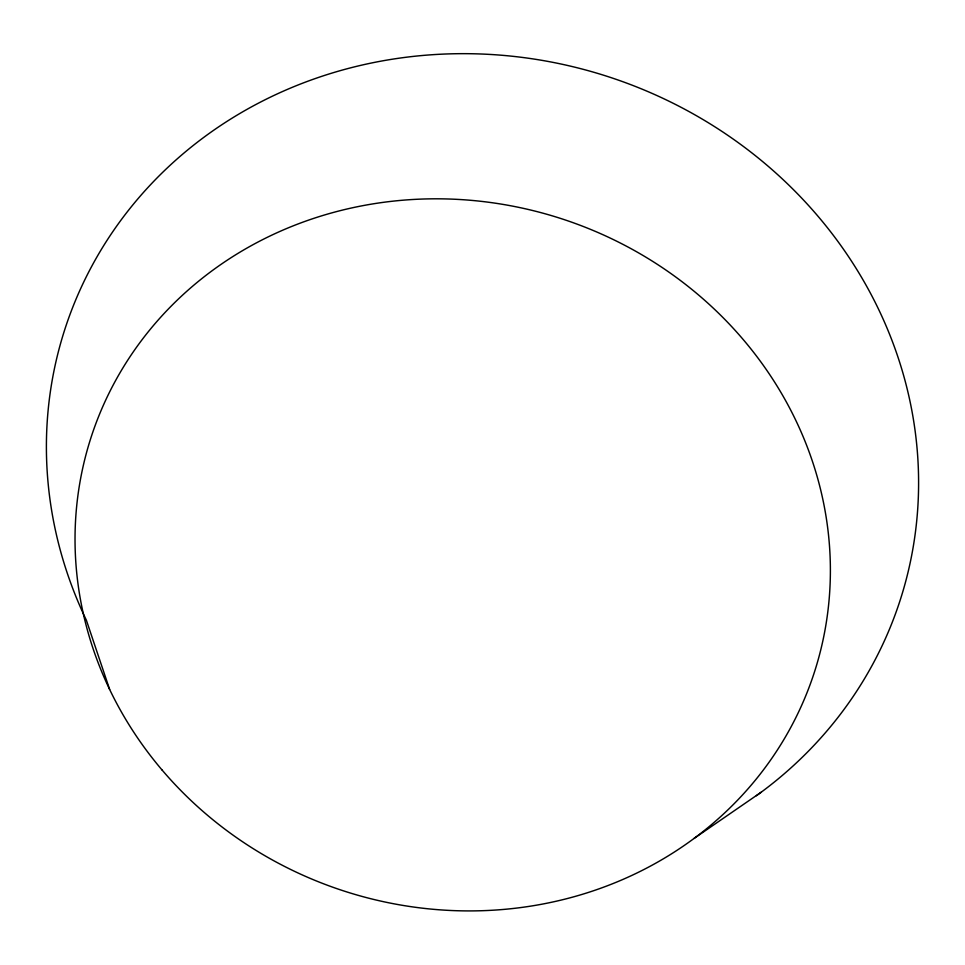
<?xml version="1.0" encoding="UTF-8"?>
<svg xmlns="http://www.w3.org/2000/svg" width="965" height="965" viewBox="0 0 965 965"><rect width="100%" height="100%" fill="white"/><g stroke="black" fill="none" stroke-linecap="round" stroke-linejoin="round"><path stroke-width="1.45" d="M694.052 838.44L761.18 792.229M109.636 689.432L86.355 620.169A439.075 407.954 18.3 0 1 268.101 98.261A439.075 407.954 18.3 0 1 843.289 248.97A439.075 407.954 18.3 0 1 756.379 795.727M162.204 770.167A380.246 353.299 18.3 0 0 806.969 692.798A380.246 353.299 18.3 0 0 388.955 201.625A380.246 353.299 18.3 0 0 162.204 770.167"/></g></svg>
